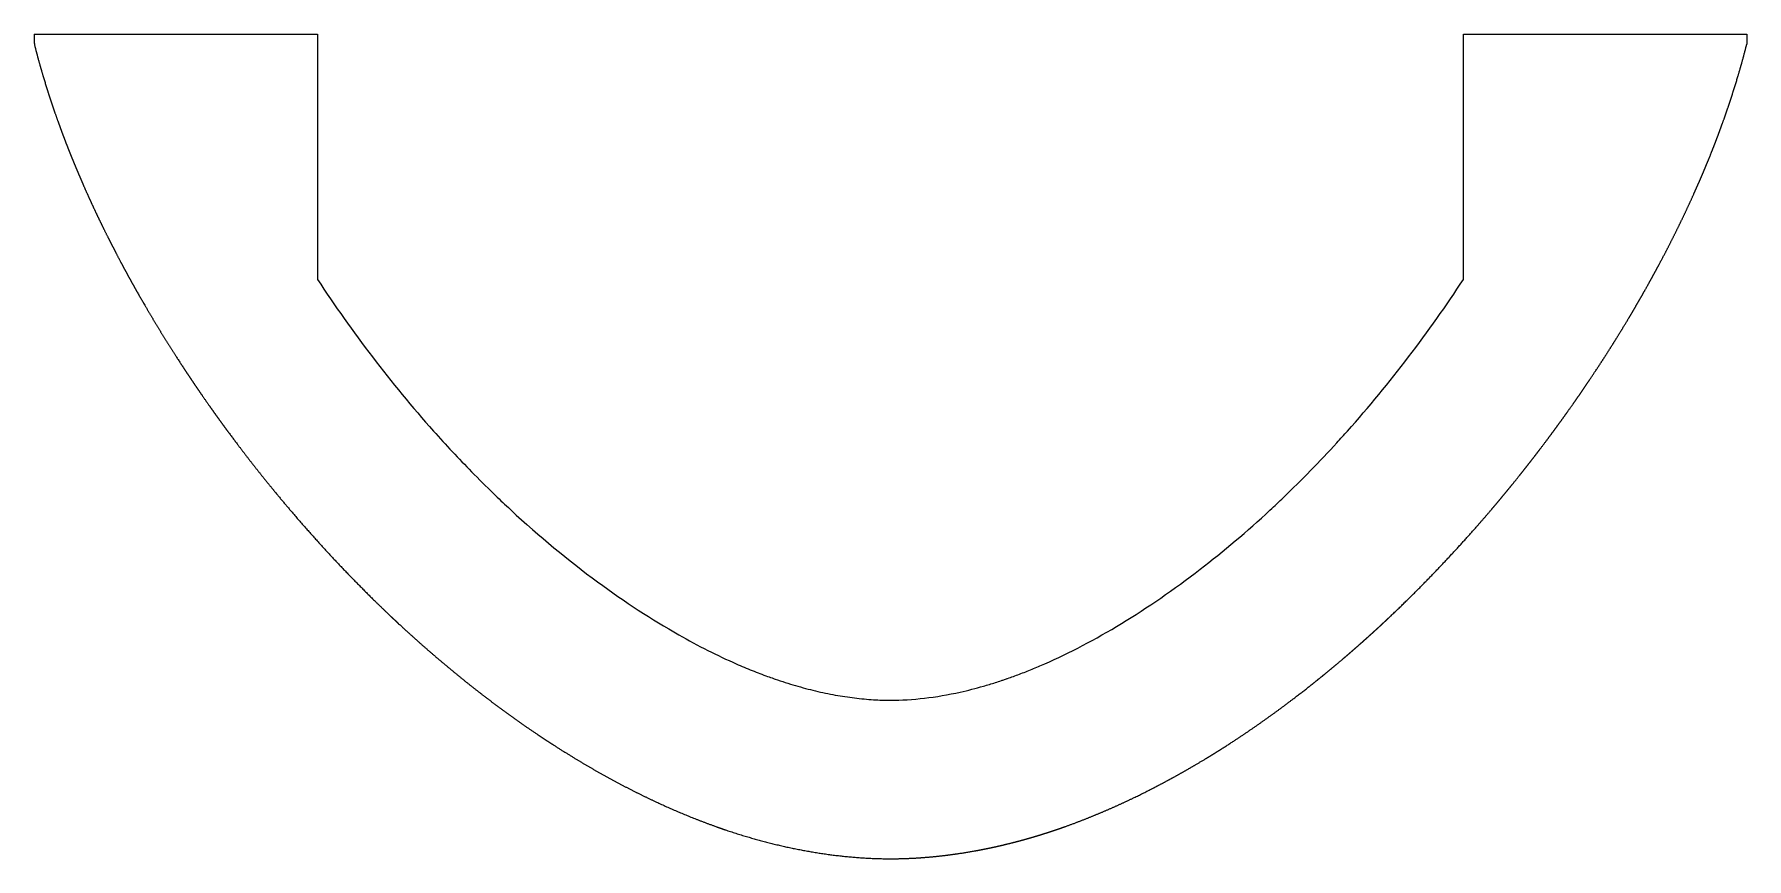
# Model space of a CAD drawing. Header units: millimetres. Extents: x 0 to 95.6, y 0 to 46.
import ezdxf

# ---------------------------------------------------------------- set-up
doc = ezdxf.new("R2010")
doc.units = ezdxf.units.MM

msp = doc.modelspace()

# ---------------------------------------------------------------- linework, layer by layer
for p, q in [((0, 46.044, 0), (2.821, 46.044, 0)), ((2.821, 46.044, 0), (8.821, 46.044, 0)), ((8.821, 46.044, 0), (9.999, 46.044, 0)), ((9.999, 46.044, 0), (15.821, 46.044, 0)), ((15.821, 46.044, 0), (15.821, 32.355, 0)), ((79.821, 46.044, 0), (85.643, 46.044, 0)), ((79.821, 32.355, 0), (79.821, 46.044, 0)), ((85.643, 46.044, 0), (86.821, 46.044, 0)), ((86.821, 46.044, 0), (92.821, 46.044, 0)), ((92.821, 46.044, 0), (95.643, 46.044, 0)), ((95.643, 46.044, 0), (95.643, 45.485, 0))]:
    msp.add_line(p, q)
for points, degree in [([(0, 46.044, 0), (0.001, 45.903, 0), (0.002, 45.762, 0), (0.004, 45.621, 0), (0.005, 45.48, 0)], 4), ([(95.641, 45.479, 0), (95.642, 45.48, 0), (95.642, 45.481, 0), (95.642, 45.483, 0), (95.643, 45.484, 0), (95.643, 45.485, 0)], 5)]:
    msp.add_open_spline(points, degree=degree)
for points, degree, knots in [([(0.005, 45.48, 0), (0.115, 45.041, 0), (0.232, 44.603, 0), (0.355, 44.166, 0), (0.483, 43.731, 0), (0.755, 42.845, 0), (0.9, 42.395, 0), (1.05, 41.947, 0), (1.206, 41.5, 0), (1.367, 41.054, 0)], 5, [0, 0, 0, 0, 0, 0, 0.489908, 0.489908, 0.489908, 0.489908, 1, 1, 1, 1, 1, 1]), ([(94.283, 41.059, 0), (94.443, 41.504, 0), (94.599, 41.951, 0), (94.749, 42.4, 0), (94.894, 42.85, 0), (95.165, 43.735, 0), (95.293, 44.169, 0), (95.415, 44.604, 0), (95.531, 45.041, 0), (95.641, 45.479, 0)], 5, [0, 0, 0, 0, 0, 0, 0.5101069, 0.5101069, 0.5101069, 0.5101069, 0.9985074, 0.9985074, 0.9985074, 0.9985074, 0.9985074, 0.9985074]), ([(1.367, 41.054, 0), (1.37, 41.044, 0), (1.374, 41.034, 0), (1.378, 41.023, 0), (1.381, 41.013, 0), (1.385, 41.002, 0), (1.389, 40.992, 0), (1.393, 40.981, 0), (1.402, 40.955, 0), (1.408, 40.94, 0), (1.413, 40.924, 0), (1.419, 40.909, 0), (1.424, 40.893, 0), (1.43, 40.878, 0), (1.435, 40.862, 0), (1.456, 40.805, 0), (1.471, 40.763, 0), (1.486, 40.722, 0), (1.502, 40.68, 0), (1.517, 40.638, 0), (1.532, 40.596, 0), (1.548, 40.555, 0), (1.596, 40.425, 0), (1.629, 40.337, 0), (1.662, 40.25, 0), (1.695, 40.162, 0), (1.729, 40.074, 0), (1.762, 39.987, 0), (1.796, 39.9, 0), (1.879, 39.689, 0), (1.927, 39.566, 0), (1.976, 39.442, 0), (2.026, 39.319, 0), (2.075, 39.197, 0), (2.125, 39.074, 0), (2.176, 38.951, 0), (2.248, 38.775, 0), (2.271, 38.722, 0), (2.293, 38.668, 0), (2.315, 38.615, 0), (2.337, 38.562, 0), (2.36, 38.508, 0), (2.382, 38.455, 0), (2.417, 38.374, 0), (2.428, 38.346, 0), (2.44, 38.318, 0), (2.452, 38.29, 0), (2.464, 38.261, 0), (2.476, 38.233, 0), (2.489, 38.204, 0), (2.515, 38.142, 0), (2.53, 38.108, 0), (2.544, 38.075, 0), (2.558, 38.041, 0), (2.573, 38.007, 0), (2.587, 37.974, 0), (2.602, 37.94, 0), (2.637, 37.86, 0), (2.657, 37.812, 0), (2.678, 37.764, 0), (2.699, 37.716, 0), (2.72, 37.667, 0), (2.742, 37.619, 0), (2.764, 37.569, 0), (2.807, 37.47, 0), (2.83, 37.42, 0), (2.852, 37.37, 0), (2.874, 37.319, 0), (2.897, 37.268, 0), (2.92, 37.216, 0), (2.944, 37.165, 0), (3.123, 36.766, 0), (3.282, 36.42, 0), (3.443, 36.075, 0), (3.607, 35.732, 0), (3.773, 35.389, 0), (3.941, 35.048, 0), (4.112, 34.708, 0), (4.36, 34.221, 0), (4.436, 34.072, 0), (4.512, 33.924, 0), (4.589, 33.777, 0), (4.666, 33.629, 0), (4.744, 33.482, 0), (4.822, 33.335, 0), (5.052, 32.905, 0), (5.205, 32.622, 0), (5.359, 32.34, 0), (5.515, 32.059, 0), (5.673, 31.779, 0), (5.831, 31.5, 0), (5.992, 31.221, 0), (6.428, 30.471, 0), (6.707, 30, 0), (6.99, 29.532, 0), (7.277, 29.066, 0), (7.568, 28.602, 0), (7.862, 28.141, 0), (8.16, 27.682, 0), (8.625, 26.979, 0), (8.789, 26.734, 0), (8.953, 26.489, 0), (9.119, 26.245, 0), (9.286, 26.002, 0), (9.454, 25.76, 0), (9.623, 25.518, 0), (9.977, 25.015, 0), (10.163, 24.755, 0), (10.349, 24.495, 0), (10.537, 24.236, 0), (10.726, 23.978, 0), (10.916, 23.721, 0), (11.108, 23.465, 0), (11.623, 22.781, 0), (11.949, 22.355, 0), (12.278, 21.932, 0), (12.61, 21.511, 0), (12.945, 21.093, 0), (13.284, 20.677, 0), (13.626, 20.264, 0), (14.685, 19.004, 0), (15.413, 18.166, 0), (16.154, 17.34, 0), (16.908, 16.526, 0), (17.676, 15.724, 0), (18.457, 14.935, 0), (19.252, 14.16, 0), (20.126, 13.338, 0), (20.192, 13.276, 0), (20.258, 13.215, 0), (20.324, 13.153, 0), (20.39, 13.092, 0), (20.456, 13.03, 0), (20.523, 12.969, 0), (21.101, 12.437, 0), (21.618, 11.971, 0), (22.141, 11.512, 0), (22.669, 11.058, 0), (23.202, 10.612, 0), (23.741, 10.171, 0), (24.285, 9.737, 0), (25.234, 9.001, 0), (25.635, 8.695, 0), (26.04, 8.393, 0), (26.447, 8.095, 0), (26.858, 7.8, 0), (27.271, 7.51, 0), (27.687, 7.224, 0), (28.257, 6.841, 0), (28.409, 6.739, 0), (28.561, 6.639, 0), (28.714, 6.539, 0), (28.867, 6.439, 0), (29.02, 6.34, 0), (29.174, 6.242, 0), (30.369, 5.485, 0), (31.426, 4.853, 0), (32.502, 4.251, 0), (33.594, 3.681, 0), (34.704, 3.144, 0), (35.832, 2.644, 0), (36.976, 2.186, 0), (38.214, 1.748, 0), (38.29, 1.721, 0), (38.367, 1.694, 0), (38.444, 1.668, 0), (38.521, 1.641, 0), (38.598, 1.615, 0), (38.675, 1.589, 0), (39.848, 1.198, 0), (40.958, 0.876, 0), (42.081, 0.598, 0), (43.216, 0.369, 0), (44.36, 0.19, 0), (45.511, 0.066, 0), (46.666, 0, 0), (47.821, 0, 0)], 8, [0, 0, 0, 0, 0, 0, 0, 0, 0, 0.001585, 0.001585, 0.001585, 0.001585, 0.001585, 0.001585, 0.001585, 0.003913, 0.003913, 0.003913, 0.003913, 0.003913, 0.003913, 0.003913, 0.010185, 0.010185, 0.010185, 0.010185, 0.010185, 0.010185, 0.010185, 0.023397, 0.023397, 0.023397, 0.023397, 0.023397, 0.023397, 0.023397, 0.042063, 0.042063, 0.042063, 0.042063, 0.042063, 0.042063, 0.042063, 0.050211, 0.050211, 0.050211, 0.050211, 0.050211, 0.050211, 0.050211, 0.054453, 0.054453, 0.054453, 0.054453, 0.054453, 0.054453, 0.054453, 0.059407, 0.059407, 0.059407, 0.059407, 0.059407, 0.059407, 0.059407, 0.066361, 0.066361, 0.066361, 0.066361, 0.066361, 0.066361, 0.066361, 0.073316, 0.073316, 0.073316, 0.073316, 0.073316, 0.073316, 0.073316, 0.119599, 0.119599, 0.119599, 0.119599, 0.119599, 0.119599, 0.119599, 0.139858, 0.139858, 0.139858, 0.139858, 0.139858, 0.139858, 0.139858, 0.178939, 0.178939, 0.178939, 0.178939, 0.178939, 0.178939, 0.178939, 0.245498, 0.245498, 0.245498, 0.245498, 0.245498, 0.245498, 0.245498, 0.28138, 0.28138, 0.28138, 0.28138, 0.28138, 0.28138, 0.28138, 0.320284, 0.320284, 0.320284, 0.320284, 0.320284, 0.320284, 0.320284, 0.385492, 0.385492, 0.385492, 0.385492, 0.385492, 0.385492, 0.385492, 0.520487, 0.520487, 0.520487, 0.520487, 0.520487, 0.520487, 0.520487, 0.531462, 0.531462, 0.531462, 0.531462, 0.531462, 0.531462, 0.531462, 0.616099, 0.616099, 0.616099, 0.616099, 0.616099, 0.616099, 0.616099, 0.677513, 0.677513, 0.677513, 0.677513, 0.677513, 0.677513, 0.677513, 0.699705, 0.699705, 0.699705, 0.699705, 0.699705, 0.699705, 0.699705, 0.849543, 0.849543, 0.849543, 0.849543, 0.849543, 0.849543, 0.849543, 0.859431, 0.859431, 0.859431, 0.859431, 0.859431, 0.859431, 0.859431, 1, 1, 1, 1, 1, 1, 1, 1, 1]), ([(47.821, 0, 0), (48.386, 0, 0), (48.951, 0.015, 0), (49.516, 0.046, 0), (50.079, 0.091, 0), (50.642, 0.149, 0), (51.203, 0.22, 0), (51.761, 0.305, 0), (52.625, 0.455, 0), (52.931, 0.512, 0), (53.236, 0.572, 0), (53.541, 0.636, 0), (53.845, 0.704, 0), (54.148, 0.775, 0), (54.45, 0.85, 0), (54.91, 0.969, 0), (55.068, 1.011, 0), (55.226, 1.054, 0), (55.384, 1.098, 0), (55.542, 1.143, 0), (55.699, 1.188, 0), (55.856, 1.235, 0), (56.097, 1.308, 0), (56.181, 1.334, 0), (56.265, 1.36, 0), (56.349, 1.386, 0), (56.433, 1.413, 0), (56.518, 1.44, 0), (56.603, 1.467, 0), (56.773, 1.522, 0), (56.858, 1.551, 0), (56.944, 1.579, 0), (57.029, 1.608, 0), (57.114, 1.637, 0), (57.199, 1.666, 0), (57.284, 1.695, 0), (57.429, 1.746, 0), (57.489, 1.767, 0), (57.549, 1.788, 0), (57.609, 1.809, 0), (57.669, 1.831, 0), (57.73, 1.853, 0), (57.79, 1.874, 0), (58.401, 2.097, 0), (58.947, 2.309, 0), (59.49, 2.53, 0), (60.029, 2.761, 0), (60.564, 3, 0), (61.095, 3.248, 0), (61.622, 3.504, 0), (62.568, 3.981, 0), (62.988, 4.199, 0), (63.405, 4.422, 0), (63.82, 4.649, 0), (64.232, 4.881, 0), (64.642, 5.118, 0), (65.049, 5.359, 0), (65.607, 5.698, 0), (65.761, 5.792, 0), (65.915, 5.887, 0), (66.068, 5.983, 0), (66.221, 6.079, 0), (66.373, 6.175, 0), (66.525, 6.273, 0), (67.238, 6.732, 0), (67.794, 7.102, 0), (68.344, 7.48, 0), (68.89, 7.865, 0), (69.43, 8.257, 0), (69.966, 8.655, 0), (70.496, 9.06, 0), (71.287, 9.679, 0), (71.55, 9.887, 0), (71.812, 10.098, 0), (72.073, 10.309, 0), (72.332, 10.523, 0), (72.59, 10.737, 0), (72.847, 10.954, 0), (73.232, 11.281, 0), (73.36, 11.391, 0), (73.488, 11.501, 0), (73.615, 11.612, 0), (73.743, 11.723, 0), (73.87, 11.834, 0), (73.996, 11.946, 0), (74.19, 12.117, 0), (74.258, 12.177, 0), (74.325, 12.237, 0), (74.392, 12.298, 0), (74.459, 12.358, 0), (74.526, 12.418, 0), (74.593, 12.479, 0), (74.727, 12.6, 0), (74.794, 12.661, 0), (74.86, 12.721, 0), (74.927, 12.782, 0), (74.993, 12.843, 0), (75.06, 12.904, 0), (75.126, 12.966, 0), (75.292, 13.119, 0), (75.391, 13.211, 0), (75.49, 13.303, 0), (75.588, 13.396, 0), (75.687, 13.489, 0), (75.785, 13.582, 0), (75.883, 13.675, 0), (76.673, 14.429, 0), (77.354, 15.1, 0), (78.025, 15.781, 0), (78.686, 16.471, 0), (79.337, 17.171, 0), (79.979, 17.88, 0), (80.61, 18.598, 0), (81.434, 19.56, 0), (81.635, 19.797, 0), (81.835, 20.035, 0), (82.034, 20.274, 0), (82.231, 20.514, 0), (82.428, 20.754, 0), (82.624, 20.996, 0), (83.014, 21.482, 0), (83.208, 21.726, 0), (83.401, 21.971, 0), (83.593, 22.217, 0), (83.784, 22.463, 0), (83.974, 22.711, 0), (84.163, 22.959, 0), (84.543, 23.464, 0), (84.734, 23.72, 0), (84.924, 23.977, 0), (85.113, 24.236, 0), (85.301, 24.494, 0), (85.488, 24.754, 0), (85.673, 25.015, 0), (86.012, 25.495, 0), (86.165, 25.714, 0), (86.317, 25.933, 0), (86.468, 26.153, 0), (86.619, 26.374, 0), (86.769, 26.596, 0), (86.918, 26.817, 0), (87.306, 27.402, 0), (87.545, 27.766, 0), (87.781, 28.131, 0), (88.015, 28.497, 0), (88.246, 28.866, 0), (88.475, 29.235, 0), (88.702, 29.606, 0), (89.076, 30.228, 0), (89.224, 30.477, 0), (89.372, 30.727, 0), (89.518, 30.978, 0), (89.664, 31.229, 0), (89.808, 31.481, 0), (89.951, 31.734, 0), (90.19, 32.162, 0), (90.287, 32.336, 0), (90.384, 32.512, 0), (90.48, 32.687, 0), (90.575, 32.863, 0), (90.67, 33.039, 0), (90.764, 33.215, 0), (91.101, 33.85, 0), (91.339, 34.311, 0), (91.574, 34.773, 0), (91.805, 35.237, 0), (92.031, 35.704, 0), (92.253, 36.172, 0), (92.471, 36.643, 0), (92.698, 37.148, 0), (92.713, 37.181, 0), (92.728, 37.214, 0), (92.742, 37.246, 0), (92.757, 37.279, 0), (92.771, 37.312, 0), (92.786, 37.344, 0), (92.814, 37.409, 0), (92.828, 37.44, 0), (92.842, 37.472, 0), (92.856, 37.504, 0), (92.87, 37.535, 0), (92.884, 37.567, 0), (92.898, 37.599, 0), (93.002, 37.835, 0), (93.091, 38.04, 0), (93.179, 38.246, 0), (93.266, 38.452, 0), (93.353, 38.658, 0), (93.439, 38.864, 0), (93.523, 39.071, 0), (93.664, 39.42, 0), (93.721, 39.563, 0), (93.777, 39.705, 0), (93.833, 39.848, 0), (93.889, 39.991, 0), (93.944, 40.134, 0), (93.998, 40.278, 0), (94.07, 40.471, 0), (94.088, 40.52, 0), (94.107, 40.57, 0), (94.125, 40.62, 0), (94.143, 40.67, 0), (94.161, 40.72, 0), (94.179, 40.769, 0), (94.203, 40.837, 0), (94.21, 40.854, 0), (94.216, 40.872, 0), (94.222, 40.889, 0), (94.229, 40.907, 0), (94.235, 40.925, 0), (94.241, 40.942, 0), (94.252, 40.972, 0), (94.256, 40.984, 0), (94.261, 40.997, 0), (94.265, 41.009, 0), (94.27, 41.022, 0), (94.274, 41.034, 0), (94.278, 41.046, 0), (94.283, 41.059, 0)], 8, [0, 0, 0, 0, 0, 0, 0, 0, 0, 0.071089, 0.071089, 0.071089, 0.071089, 0.071089, 0.071089, 0.071089, 0.11025, 0.11025, 0.11025, 0.11025, 0.11025, 0.11025, 0.11025, 0.130855, 0.130855, 0.130855, 0.130855, 0.130855, 0.130855, 0.130855, 0.141881, 0.141881, 0.141881, 0.141881, 0.141881, 0.141881, 0.141881, 0.153003, 0.153003, 0.153003, 0.153003, 0.153003, 0.153003, 0.153003, 0.160851, 0.160851, 0.160851, 0.160851, 0.160851, 0.160851, 0.160851, 0.232472, 0.232472, 0.232472, 0.232472, 0.232472, 0.232472, 0.232472, 0.290282, 0.290282, 0.290282, 0.290282, 0.290282, 0.290282, 0.290282, 0.312348, 0.312348, 0.312348, 0.312348, 0.312348, 0.312348, 0.312348, 0.393928, 0.393928, 0.393928, 0.393928, 0.393928, 0.393928, 0.393928, 0.434979, 0.434979, 0.434979, 0.434979, 0.434979, 0.434979, 0.434979, 0.45562, 0.45562, 0.45562, 0.45562, 0.45562, 0.45562, 0.45562, 0.466641, 0.466641, 0.466641, 0.466641, 0.466641, 0.466641, 0.466641, 0.477662, 0.477662, 0.477662, 0.477662, 0.477662, 0.477662, 0.477662, 0.494188, 0.494188, 0.494188, 0.494188, 0.494188, 0.494188, 0.494188, 0.610919, 0.610919, 0.610919, 0.610919, 0.610919, 0.610919, 0.610919, 0.64887, 0.64887, 0.64887, 0.64887, 0.64887, 0.64887, 0.64887, 0.686965, 0.686965, 0.686965, 0.686965, 0.686965, 0.686965, 0.686965, 0.726031, 0.726031, 0.726031, 0.726031, 0.726031, 0.726031, 0.726031, 0.758659, 0.758659, 0.758659, 0.758659, 0.758659, 0.758659, 0.758659, 0.811761, 0.811761, 0.811761, 0.811761, 0.811761, 0.811761, 0.811761, 0.847212, 0.847212, 0.847212, 0.847212, 0.847212, 0.847212, 0.847212, 0.87164, 0.87164, 0.87164, 0.87164, 0.87164, 0.87164, 0.87164, 0.934959, 0.934959, 0.934959, 0.934959, 0.934959, 0.934959, 0.934959, 0.939332, 0.939332, 0.939332, 0.939332, 0.939332, 0.939332, 0.939332, 0.94356, 0.94356, 0.94356, 0.94356, 0.94356, 0.94356, 0.94356, 0.970866, 0.970866, 0.970866, 0.970866, 0.970866, 0.970866, 0.970866, 0.989601, 0.989601, 0.989601, 0.989601, 0.989601, 0.989601, 0.989601, 0.99609, 0.99609, 0.99609, 0.99609, 0.99609, 0.99609, 0.99609, 0.998376, 0.998376, 0.998376, 0.998376, 0.998376, 0.998376, 0.998376, 1, 1, 1, 1, 1, 1, 1, 1, 1]), ([(15.821, 32.355, 0), (17.73, 29.433, 0), (19.922, 26.548, 0), (22.297, 23.887, 0), (22.993, 23.108, 0), (23.704, 22.348, 0), (24.426, 21.61, 0), (24.832, 21.196, 0), (25.241, 20.789, 0), (25.653, 20.39, 0), (25.927, 20.126, 0), (26.202, 19.864, 0), (26.478, 19.607, 0), (26.528, 19.561, 0), (26.577, 19.514, 0), (26.627, 19.469, 0), (28.204, 18.007, 0), (29.83, 16.664, 0), (31.462, 15.463, 0), (32.978, 14.348, 0), (34.5, 13.356, 0), (35.994, 12.507, 0), (37.083, 11.888, 0), (38.157, 11.346, 0), (39.203, 10.887, 0), (39.503, 10.755, 0), (39.801, 10.63, 0), (40.097, 10.511, 0), (40.387, 10.395, 0), (40.674, 10.285, 0), (40.959, 10.182, 0), (41.068, 10.142, 0), (41.177, 10.104, 0), (41.285, 10.066, 0), (41.314, 10.056, 0), (41.343, 10.046, 0), (41.372, 10.036, 0), (41.758, 9.903, 0), (42.139, 9.782, 0), (42.512, 9.673, 0), (42.891, 9.562, 0), (43.264, 9.463, 0), (43.63, 9.376, 0), (44.005, 9.287, 0), (44.373, 9.21, 0), (44.735, 9.144, 0), (45.1, 9.078, 0), (45.459, 9.023, 0), (45.811, 8.98, 0), (46.169, 8.936, 0), (46.521, 8.904, 0), (46.866, 8.883, 0), (47.19, 8.863, 0), (47.509, 8.854, 0), (47.821, 8.854, 0)], 3, [0, 0, 0, 0, 0.22238, 0.22238, 0.22238, 0.287498, 0.287498, 0.287498, 0.324031, 0.324031, 0.324031, 0.348271, 0.348271, 0.348271, 0.352617, 0.352617, 0.352617, 0.490832, 0.490832, 0.490832, 0.619211, 0.619211, 0.619211, 0.712787, 0.712787, 0.712787, 0.739656, 0.739656, 0.739656, 0.766035, 0.766035, 0.766035, 0.77611, 0.77611, 0.77611, 0.778805, 0.778805, 0.778805, 0.81469, 0.81469, 0.81469, 0.85105, 0.85105, 0.85105, 0.888287, 0.888287, 0.888287, 0.925829, 0.925829, 0.925829, 0.964059, 0.964059, 0.964059, 1, 1, 1, 1]), ([(47.821, 8.854, 0), (48.432, 8.854, 0), (49.066, 8.891, 0), (49.723, 8.967, 0), (50.367, 9.042, 0), (51.033, 9.155, 0), (51.72, 9.309, 0), (52.143, 9.403, 0), (52.575, 9.513, 0), (53.015, 9.639, 0), (53.235, 9.702, 0), (53.457, 9.769, 0), (53.68, 9.84, 0), (53.792, 9.876, 0), (53.905, 9.913, 0), (54.018, 9.95, 0), (54.074, 9.969, 0), (54.131, 9.988, 0), (54.187, 10.007, 0), (54.226, 10.021, 0), (54.265, 10.034, 0), (54.304, 10.047, 0), (54.322, 10.054, 0), (54.34, 10.06, 0), (54.358, 10.066, 0), (54.577, 10.142, 0), (54.798, 10.223, 0), (55.022, 10.307, 0), (55.255, 10.395, 0), (55.489, 10.488, 0), (55.726, 10.584, 0), (55.962, 10.681, 0), (56.2, 10.782, 0), (56.439, 10.887, 0), (59.214, 12.104, 0), (62.186, 13.911, 0), (65.11, 16.163, 0), (66.429, 17.179, 0), (67.738, 18.285, 0), (69.016, 19.469, 0), (69.268, 19.702, 0), (69.518, 19.938, 0), (69.768, 20.177, 0), (70.785, 21.152, 0), (71.784, 22.175, 0), (72.755, 23.235, 0), (72.953, 23.451, 0), (73.15, 23.669, 0), (73.345, 23.887, 0), (75.72, 26.548, 0), (77.913, 29.433, 0), (79.821, 32.355, 0)], 3, [0, 0, 0, 0, 0.070213, 0.070213, 0.070213, 0.139011, 0.139011, 0.139011, 0.181451, 0.181451, 0.181451, 0.20267, 0.20267, 0.20267, 0.21328, 0.21328, 0.21328, 0.218585, 0.218585, 0.218585, 0.222231, 0.222231, 0.222231, 0.22389, 0.22389, 0.22389, 0.24444, 0.24444, 0.24444, 0.265827, 0.265827, 0.265827, 0.287213, 0.287213, 0.287213, 0.535455, 0.535455, 0.535455, 0.647383, 0.647383, 0.647383, 0.669448, 0.669448, 0.669448, 0.759329, 0.759329, 0.759329, 0.77762, 0.77762, 0.77762, 1, 1, 1, 1])]:
    msp.add_open_spline(points, degree=degree, knots=knots)

doc.saveas('drawing.dxf')
